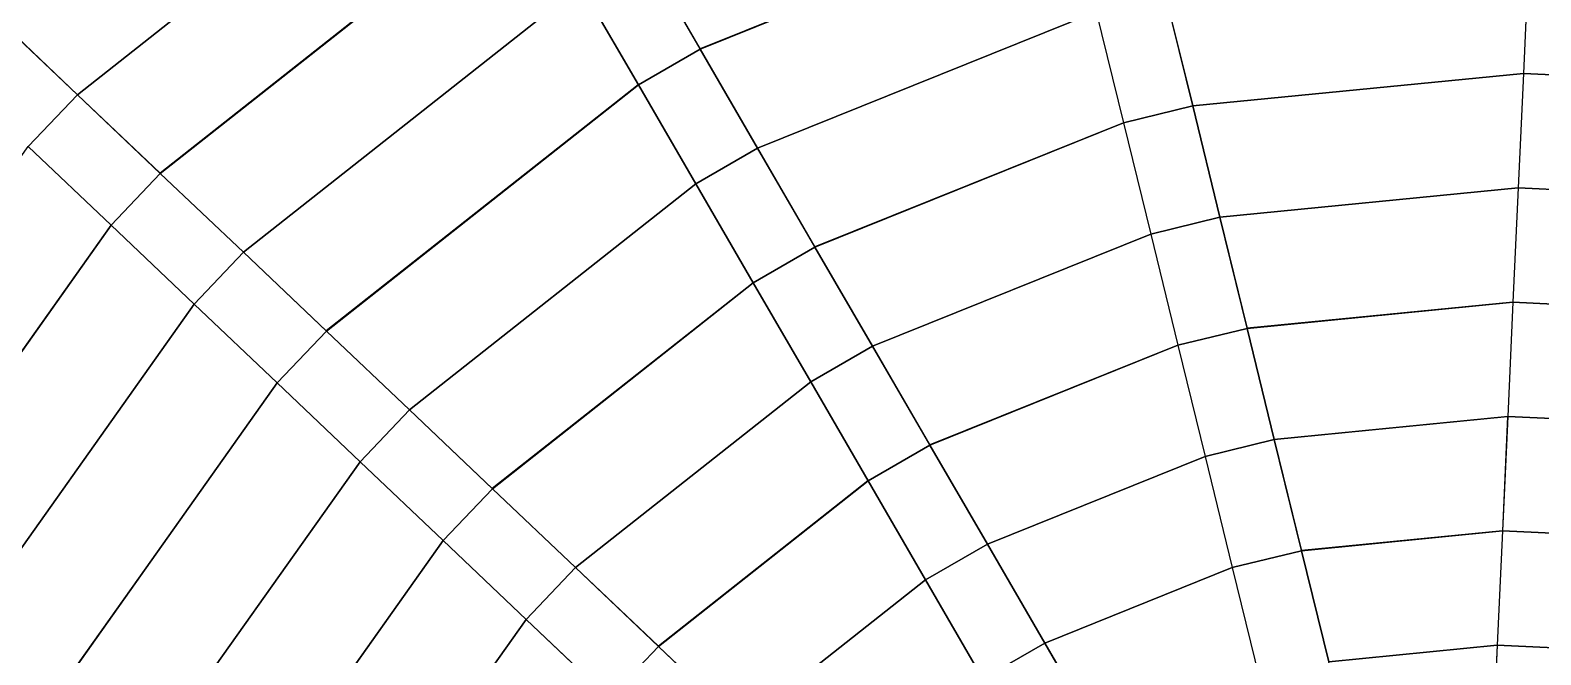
# Model space of a CAD drawing. Header units: millimetres. Extents: x -3890 to 2335, y 8273 to 14518.
# Drawn here: x -1802 to -745, y 11979 to 12417 of the extents above; entities that cross this region are included whole.
import ezdxf

# ---------------------------------------------------------------- set-up
doc = ezdxf.new("R2010")
doc.units = ezdxf.units.MM
for name, color, linetype in [('FRAMES', 2, 'Continuous'), ('JOINTS', 2, 'Continuous'), ('SHELLS', 1, 'Continuous')]:
    doc.layers.add(name, color=color, linetype=linetype)

msp = doc.modelspace()

# ---------------------------------------------------------------- linework, layer by layer
at = {"layer": 'FRAMES'}
for p, q in [((-1457.1, 12517.2, 1814.1), (-1711.3, 12316.5, 1814.1)), ((-1075.2, 12507.5, 1838.5), (-1333.4, 12403.5, 1838.5)), ((-1373.6, 12472.9, 1706.7), (-1333.4, 12403.5, 1718.5)), ((-1373.6, 12472.9, 1826.7), (-1333.4, 12403.5, 1838.5)), ((-1373.6, 12472.9, 1826.7), (-1333.4, 12403.5, 1718.5)), ((-753.4, 12466.5, 1729.5), (-757.1, 12386.4, 1739.7)), ((-753.4, 12466.5, 1849.5), (-757.1, 12386.4, 1859.7)), ((-753.4, 12466.5, 1849.5), (-757.1, 12386.4, 1739.7)), ((-1416.9, 12447.8, 1706.7), (-1376.6, 12378.5, 1718.5)), ((-1416.9, 12447.8, 1826.7), (-1376.6, 12378.5, 1838.5)), ((-1376.6, 12378.5, 1718.5), (-1416.9, 12447.8, 1826.7)), ((-1007.7, 12441.5, 1729.5), (-988.6, 12363.7, 1739.7)), ((-1007.7, 12441.5, 1849.5), (-988.6, 12363.7, 1859.7)), ((-1007.7, 12441.5, 1849.5), (-988.6, 12363.7, 1739.7)), ((-1827.5, 12426.8, 1666.5), (-1769.4, 12371.6, 1680.7)), ((-1827.5, 12426.8, 1786.5), (-1769.4, 12371.6, 1800.7)), ((-1827.5, 12426.8, 1666.5), (-1769.4, 12371.6, 1800.7)), ((-1056.1, 12429.7, 1729.5), (-1037.1, 12351.8, 1739.7)), ((-1056.1, 12429.7, 1849.5), (-1037.1, 12351.8, 1859.7)), ((-1056.1, 12429.7, 1849.5), (-1037.1, 12351.8, 1739.7)), ((-1333.4, 12403.5, 1718.5), (-1376.6, 12378.5, 1718.5)), ((-1376.6, 12378.5, 1838.5), (-1333.4, 12403.5, 1838.5)), ((-1333.4, 12403.5, 1718.5), (-1293.2, 12334.2, 1729.5)), ((-1333.4, 12403.5, 1838.5), (-1293.2, 12334.2, 1849.5)), ((-1333.4, 12403.5, 1838.5), (-1333.4, 12403.5, 1718.5)), ((-1333.4, 12403.5, 1718.5), (-1293.2, 12334.2, 1849.5)), ((-757.1, 12386.4, 1859.7), (-988.6, 12363.7, 1859.7)), ((-757.1, 12386.4, 1739.7), (-760.7, 12306.4, 1749.1)), ((-757.1, 12386.4, 1859.7), (-760.7, 12306.4, 1869.1)), ((-757.1, 12386.4, 1739.7), (-760.7, 12306.4, 1869.1)), ((-707.1, 12384.1, 1739.7), (-757.1, 12386.4, 1739.7)), ((-757.1, 12386.4, 1739.7), (-757.1, 12386.4, 1859.7)), ((-757.1, 12386.4, 1859.7), (-707.1, 12384.1, 1859.7)), ((-1376.6, 12378.5, 1838.5), (-1595, 12206.1, 1838.5)), ((-1376.6, 12378.5, 1718.5), (-1336.4, 12309.2, 1729.5)), ((-1376.6, 12378.5, 1838.5), (-1336.4, 12309.2, 1849.5)), ((-1376.6, 12378.5, 1718.5), (-1376.6, 12378.5, 1838.5)), ((-1336.4, 12309.2, 1849.5), (-1376.6, 12378.5, 1718.5)), ((-1769.4, 12371.6, 1680.7), (-1803.8, 12335.4, 1680.7)), ((-1803.8, 12335.4, 1800.7), (-1769.4, 12371.6, 1800.7)), ((-1769.4, 12371.6, 1680.7), (-1711.3, 12316.5, 1694.1)), ((-1769.4, 12371.6, 1800.7), (-1711.3, 12316.5, 1814.1)), ((-1769.4, 12371.6, 1800.7), (-1769.4, 12371.6, 1680.7)), ((-1769.4, 12371.6, 1800.7), (-1711.3, 12316.5, 1694.1)), ((-988.6, 12363.7, 1739.7), (-1037.1, 12351.8, 1739.7)), ((-1037.1, 12351.8, 1859.7), (-988.6, 12363.7, 1859.7)), ((-988.6, 12363.7, 1739.7), (-969.6, 12285.8, 1749.1)), ((-988.6, 12363.7, 1859.7), (-969.6, 12285.8, 1869.1)), ((-988.6, 12363.7, 1859.7), (-988.6, 12363.7, 1739.7)), ((-988.6, 12363.7, 1739.7), (-969.6, 12285.8, 1869.1)), ((-1037.1, 12351.8, 1859.7), (-1253, 12264.9, 1859.7)), ((-1037.1, 12351.8, 1739.7), (-1018, 12274, 1749.1)), ((-1037.1, 12351.8, 1859.7), (-1018, 12274, 1869.1)), ((-1037.1, 12351.8, 1739.7), (-1037.1, 12351.8, 1859.7)), ((-1037.1, 12351.8, 1739.7), (-1018, 12274, 1869.1)), ((-1803.8, 12335.4, 1680.7), (-1745.7, 12280.2, 1694.1)), ((-1803.8, 12335.4, 1800.7), (-1745.7, 12280.2, 1814.1)), ((-1745.7, 12280.2, 1694.1), (-1803.8, 12335.4, 1800.7)), ((-1293.2, 12334.2, 1729.5), (-1336.4, 12309.2, 1729.5)), ((-1336.4, 12309.2, 1849.5), (-1293.2, 12334.2, 1849.5)), ((-1293.2, 12334.2, 1729.5), (-1253, 12264.9, 1739.7)), ((-1293.2, 12334.2, 1849.5), (-1253, 12264.9, 1859.7)), ((-1293.2, 12334.2, 1849.5), (-1293.2, 12334.2, 1729.5)), ((-1293.2, 12334.2, 1849.5), (-1253, 12264.9, 1739.7)), ((-1711.3, 12316.5, 1694.1), (-1745.7, 12280.2, 1694.1)), ((-1745.7, 12280.2, 1814.1), (-1711.3, 12316.5, 1814.1)), ((-1711.3, 12316.5, 1694.1), (-1653.1, 12261.3, 1706.7)), ((-1711.3, 12316.5, 1814.1), (-1653.1, 12261.3, 1826.7)), ((-1711.3, 12316.5, 1814.1), (-1711.3, 12316.5, 1694.1)), ((-1711.3, 12316.5, 1694.1), (-1653.1, 12261.3, 1826.7)), ((-1336.4, 12309.2, 1729.5), (-1296.2, 12239.8, 1739.7)), ((-1336.4, 12309.2, 1849.5), (-1296.2, 12239.8, 1859.7)), ((-1336.4, 12309.2, 1729.5), (-1336.4, 12309.2, 1849.5)), ((-1296.2, 12239.8, 1739.7), (-1336.4, 12309.2, 1849.5)), ((-760.7, 12306.4, 1749.1), (-764.4, 12226.3, 1757.7)), ((-760.7, 12306.4, 1869.1), (-764.4, 12226.3, 1877.7)), ((-760.7, 12306.4, 1869.1), (-764.4, 12226.3, 1757.7)), ((-710.8, 12304.1, 1749.1), (-760.7, 12306.4, 1749.1)), ((-760.7, 12306.4, 1749.1), (-760.7, 12306.4, 1869.1)), ((-760.7, 12306.4, 1869.1), (-710.8, 12304.1, 1869.1)), ((-1745.7, 12280.2, 1814.1), (-1933, 12016, 1814.1)), ((-1745.7, 12280.2, 1694.1), (-1687.6, 12225, 1706.7)), ((-1745.7, 12280.2, 1814.1), (-1687.6, 12225, 1826.7)), ((-1745.7, 12280.2, 1694.1), (-1745.7, 12280.2, 1814.1)), ((-1687.6, 12225, 1826.7), (-1745.7, 12280.2, 1694.1)), ((-969.6, 12285.8, 1749.1), (-1018, 12274, 1749.1)), ((-1018, 12274, 1869.1), (-969.6, 12285.8, 1869.1)), ((-969.6, 12285.8, 1749.1), (-950.5, 12208, 1757.7)), ((-969.6, 12285.8, 1869.1), (-950.5, 12208, 1877.7)), ((-969.6, 12285.8, 1869.1), (-969.6, 12285.8, 1749.1)), ((-969.6, 12285.8, 1869.1), (-950.5, 12208, 1757.7)), ((-1018, 12274, 1749.1), (-999, 12196.1, 1757.7)), ((-1018, 12274, 1869.1), (-999, 12196.1, 1877.7)), ((-1018, 12274, 1749.1), (-1018, 12274, 1869.1)), ((-1018, 12274, 1869.1), (-999, 12196.1, 1757.7)), ((-1653.1, 12261.3, 1706.7), (-1687.6, 12225, 1706.7)), ((-1687.6, 12225, 1826.7), (-1653.1, 12261.3, 1826.7)), ((-1653.1, 12261.3, 1706.7), (-1595, 12206.1, 1718.5)), ((-1653.1, 12261.3, 1826.7), (-1595, 12206.1, 1838.5)), ((-1653.1, 12261.3, 1826.7), (-1653.1, 12261.3, 1706.7)), ((-1653.1, 12261.3, 1826.7), (-1595, 12206.1, 1718.5)), ((-1253, 12264.9, 1739.7), (-1296.2, 12239.8, 1739.7)), ((-1296.2, 12239.8, 1859.7), (-1253, 12264.9, 1859.7)), ((-1253, 12264.9, 1739.7), (-1212.8, 12195.6, 1749.1)), ((-1253, 12264.9, 1859.7), (-1212.8, 12195.6, 1869.1)), ((-1253, 12264.9, 1859.7), (-1253, 12264.9, 1739.7)), ((-1253, 12264.9, 1739.7), (-1212.8, 12195.6, 1869.1)), ((-1296.2, 12239.8, 1859.7), (-1478.8, 12095.7, 1859.7)), ((-1296.2, 12239.8, 1739.7), (-1256, 12170.5, 1749.1)), ((-1296.2, 12239.8, 1859.7), (-1256, 12170.5, 1869.1)), ((-1296.2, 12239.8, 1739.7), (-1296.2, 12239.8, 1859.7)), ((-1256, 12170.5, 1869.1), (-1296.2, 12239.8, 1739.7)), ((-1687.6, 12225, 1706.7), (-1629.5, 12169.8, 1718.5)), ((-1687.6, 12225, 1826.7), (-1629.5, 12169.8, 1838.5)), ((-1687.6, 12225, 1706.7), (-1687.6, 12225, 1826.7)), ((-1629.5, 12169.8, 1718.5), (-1687.6, 12225, 1826.7)), ((-764.4, 12226.3, 1877.7), (-950.5, 12208, 1877.7)), ((-764.4, 12226.3, 1757.7), (-768, 12146.2, 1765.5)), ((-764.4, 12226.3, 1877.7), (-768, 12146.2, 1885.5)), ((-764.4, 12226.3, 1757.7), (-768, 12146.2, 1885.5)), ((-714.5, 12224, 1757.7), (-764.4, 12226.3, 1757.7)), ((-764.4, 12226.3, 1757.7), (-764.4, 12226.3, 1877.7)), ((-764.4, 12226.3, 1877.7), (-714.5, 12224, 1877.7)), ((-1595, 12206.1, 1718.5), (-1629.5, 12169.8, 1718.5)), ((-1629.5, 12169.8, 1838.5), (-1595, 12206.1, 1838.5)), ((-1595, 12206.1, 1718.5), (-1536.9, 12150.9, 1729.5)), ((-1595, 12206.1, 1838.5), (-1536.9, 12150.9, 1849.5)), ((-1595, 12206.1, 1838.5), (-1595, 12206.1, 1718.5)), ((-1595, 12206.1, 1718.5), (-1536.9, 12150.9, 1849.5)), ((-950.5, 12208, 1757.7), (-999, 12196.1, 1757.7)), ((-999, 12196.1, 1877.7), (-950.5, 12208, 1877.7)), ((-950.5, 12208, 1757.7), (-931.5, 12130.1, 1765.5)), ((-950.5, 12208, 1877.7), (-931.5, 12130.1, 1885.5)), ((-950.5, 12208, 1877.7), (-950.5, 12208, 1757.7)), ((-950.5, 12208, 1757.7), (-931.5, 12130.1, 1885.5)), ((-1212.8, 12195.6, 1749.1), (-1256, 12170.5, 1749.1)), ((-1256, 12170.5, 1869.1), (-1212.8, 12195.6, 1869.1)), ((-1212.8, 12195.6, 1749.1), (-1172.6, 12126.2, 1757.7)), ((-1212.8, 12195.6, 1869.1), (-1172.6, 12126.2, 1877.7)), ((-1212.8, 12195.6, 1869.1), (-1212.8, 12195.6, 1749.1)), ((-1212.8, 12195.6, 1869.1), (-1172.6, 12126.2, 1757.7)), ((-999, 12196.1, 1877.7), (-1172.6, 12126.2, 1877.7)), ((-999, 12196.1, 1757.7), (-979.9, 12118.3, 1765.5)), ((-999, 12196.1, 1877.7), (-979.9, 12118.3, 1885.5)), ((-999, 12196.1, 1757.7), (-999, 12196.1, 1877.7)), ((-999, 12196.1, 1757.7), (-979.9, 12118.3, 1885.5)), ((-1629.5, 12169.8, 1838.5), (-1790.4, 11942.8, 1838.5)), ((-1629.5, 12169.8, 1718.5), (-1571.3, 12114.6, 1729.5)), ((-1629.5, 12169.8, 1838.5), (-1571.3, 12114.6, 1849.5)), ((-1629.5, 12169.8, 1718.5), (-1629.5, 12169.8, 1838.5)), ((-1571.3, 12114.6, 1849.5), (-1629.5, 12169.8, 1718.5)), ((-1256, 12170.5, 1749.1), (-1215.8, 12101.2, 1757.7)), ((-1256, 12170.5, 1869.1), (-1215.8, 12101.2, 1877.7)), ((-1256, 12170.5, 1749.1), (-1256, 12170.5, 1869.1)), ((-1215.8, 12101.2, 1757.7), (-1256, 12170.5, 1869.1)), ((-1536.9, 12150.9, 1729.5), (-1571.3, 12114.6, 1729.5)), ((-1571.3, 12114.6, 1849.5), (-1536.9, 12150.9, 1849.5)), ((-1536.9, 12150.9, 1729.5), (-1478.8, 12095.7, 1739.7)), ((-1536.9, 12150.9, 1849.5), (-1478.8, 12095.7, 1859.7)), ((-1536.9, 12150.9, 1849.5), (-1536.9, 12150.9, 1729.5)), ((-1536.9, 12150.9, 1849.5), (-1478.8, 12095.7, 1739.7)), ((-768, 12146.2, 1765.5), (-771.7, 12066.2, 1772.5)), ((-768, 12146.2, 1885.5), (-771.7, 12066.2, 1892.5)), ((-768, 12146.2, 1885.5), (-771.7, 12066.2, 1772.5)), ((-718.1, 12144, 1765.5), (-768, 12146.2, 1765.5)), ((-768, 12146.2, 1765.5), (-768, 12146.2, 1885.5)), ((-768, 12146.2, 1885.5), (-718.1, 12144, 1885.5)), ((-931.5, 12130.1, 1765.5), (-979.9, 12118.3, 1765.5)), ((-979.9, 12118.3, 1885.5), (-931.5, 12130.1, 1885.5)), ((-931.5, 12130.1, 1765.5), (-912.4, 12052.3, 1772.5)), ((-931.5, 12130.1, 1885.5), (-912.4, 12052.3, 1892.5)), ((-931.5, 12130.1, 1885.5), (-931.5, 12130.1, 1765.5)), ((-931.5, 12130.1, 1885.5), (-912.4, 12052.3, 1772.5)), ((-1172.6, 12126.2, 1757.7), (-1215.8, 12101.2, 1757.7)), ((-1215.8, 12101.2, 1877.7), (-1172.6, 12126.2, 1877.7)), ((-1172.6, 12126.2, 1757.7), (-1132.3, 12056.9, 1765.5)), ((-1172.6, 12126.2, 1877.7), (-1132.3, 12056.9, 1885.5)), ((-1172.6, 12126.2, 1877.7), (-1172.6, 12126.2, 1757.7)), ((-1172.6, 12126.2, 1757.7), (-1132.3, 12056.9, 1885.5)), ((-1571.3, 12114.6, 1729.5), (-1513.2, 12059.4, 1739.7)), ((-1571.3, 12114.6, 1849.5), (-1513.2, 12059.4, 1859.7)), ((-1571.3, 12114.6, 1729.5), (-1571.3, 12114.6, 1849.5)), ((-1513.2, 12059.4, 1739.7), (-1571.3, 12114.6, 1849.5)), ((-979.9, 12118.3, 1765.5), (-960.9, 12040.4, 1772.5)), ((-979.9, 12118.3, 1885.5), (-960.9, 12040.4, 1892.5)), ((-979.9, 12118.3, 1765.5), (-979.9, 12118.3, 1885.5)), ((-979.9, 12118.3, 1885.5), (-960.9, 12040.4, 1772.5)), ((-1215.8, 12101.2, 1877.7), (-1362.6, 11985.3, 1877.7)), ((-1215.8, 12101.2, 1757.7), (-1175.6, 12031.8, 1765.5)), ((-1215.8, 12101.2, 1877.7), (-1175.6, 12031.8, 1885.5)), ((-1215.8, 12101.2, 1757.7), (-1215.8, 12101.2, 1877.7)), ((-1175.6, 12031.8, 1885.5), (-1215.8, 12101.2, 1757.7)), ((-1478.8, 12095.7, 1739.7), (-1513.2, 12059.4, 1739.7)), ((-1513.2, 12059.4, 1859.7), (-1478.8, 12095.7, 1859.7)), ((-1478.8, 12095.7, 1739.7), (-1420.7, 12040.5, 1749.1)), ((-1478.8, 12095.7, 1859.7), (-1420.7, 12040.5, 1869.1)), ((-1478.8, 12095.7, 1859.7), (-1478.8, 12095.7, 1739.7)), ((-1478.8, 12095.7, 1739.7), (-1420.7, 12040.5, 1869.1)), ((-771.7, 12066.2, 1892.5), (-912.4, 12052.3, 1892.5)), ((-771.7, 12066.2, 1772.5), (-775.4, 11986.1, 1778.7)), ((-771.7, 12066.2, 1892.5), (-775.4, 11986.1, 1898.7)), ((-771.7, 12066.2, 1772.5), (-775.4, 11986.1, 1898.7)), ((-721.8, 12063.9, 1772.5), (-771.7, 12066.2, 1772.5)), ((-771.7, 12066.2, 1772.5), (-771.7, 12066.2, 1892.5)), ((-771.7, 12066.2, 1892.5), (-721.8, 12063.9, 1892.5)), ((-1513.2, 12059.4, 1859.7), (-1647.8, 11869.6, 1859.7)), ((-1513.2, 12059.4, 1739.7), (-1455.1, 12004.2, 1749.1)), ((-1513.2, 12059.4, 1859.7), (-1455.1, 12004.2, 1869.1)), ((-1513.2, 12059.4, 1739.7), (-1513.2, 12059.4, 1859.7)), ((-1455.1, 12004.2, 1869.1), (-1513.2, 12059.4, 1739.7)), ((-1132.3, 12056.9, 1765.5), (-1175.6, 12031.8, 1765.5)), ((-1175.6, 12031.8, 1885.5), (-1132.3, 12056.9, 1885.5)), ((-1132.3, 12056.9, 1765.5), (-1092.1, 11987.6, 1772.5)), ((-1132.3, 12056.9, 1885.5), (-1092.1, 11987.6, 1892.5)), ((-1132.3, 12056.9, 1885.5), (-1132.3, 12056.9, 1765.5)), ((-1132.3, 12056.9, 1885.5), (-1092.1, 11987.6, 1772.5)), ((-912.4, 12052.3, 1772.5), (-960.9, 12040.4, 1772.5)), ((-960.9, 12040.4, 1892.5), (-912.4, 12052.3, 1892.5)), ((-912.4, 12052.3, 1772.5), (-893.4, 11974.4, 1778.7)), ((-912.4, 12052.3, 1892.5), (-893.4, 11974.4, 1898.7)), ((-912.4, 12052.3, 1892.5), (-912.4, 12052.3, 1772.5)), ((-912.4, 12052.3, 1772.5), (-893.4, 11974.4, 1898.7)), ((-1420.7, 12040.5, 1749.1), (-1455.1, 12004.2, 1749.1)), ((-1455.1, 12004.2, 1869.1), (-1420.7, 12040.5, 1869.1)), ((-1420.7, 12040.5, 1749.1), (-1362.6, 11985.3, 1757.7)), ((-1420.7, 12040.5, 1869.1), (-1362.6, 11985.3, 1877.7)), ((-1420.7, 12040.5, 1869.1), (-1420.7, 12040.5, 1749.1)), ((-1420.7, 12040.5, 1869.1), (-1362.6, 11985.3, 1757.7)), ((-960.9, 12040.4, 1892.5), (-1092.1, 11987.6, 1892.5)), ((-960.9, 12040.4, 1772.5), (-941.8, 11962.6, 1778.7)), ((-960.9, 12040.4, 1892.5), (-941.8, 11962.6, 1898.7)), ((-960.9, 12040.4, 1772.5), (-960.9, 12040.4, 1892.5)), ((-960.9, 12040.4, 1772.5), (-941.8, 11962.6, 1898.7)), ((-1175.6, 12031.8, 1765.5), (-1135.4, 11962.5, 1772.5)), ((-1175.6, 12031.8, 1885.5), (-1135.4, 11962.5, 1892.5)), ((-1175.6, 12031.8, 1765.5), (-1175.6, 12031.8, 1885.5)), ((-1135.4, 11962.5, 1772.5), (-1175.6, 12031.8, 1885.5)), ((-1455.1, 12004.2, 1749.1), (-1397, 11949, 1757.7)), ((-1455.1, 12004.2, 1869.1), (-1397, 11949, 1877.7)), ((-1455.1, 12004.2, 1749.1), (-1455.1, 12004.2, 1869.1)), ((-1397, 11949, 1757.7), (-1455.1, 12004.2, 1869.1)), ((-1362.6, 11985.3, 1757.7), (-1397, 11949, 1757.7)), ((-1397, 11949, 1877.7), (-1362.6, 11985.3, 1877.7)), ((-1362.6, 11985.3, 1757.7), (-1304.5, 11930.1, 1765.5)), ((-1362.6, 11985.3, 1877.7), (-1304.5, 11930.1, 1885.5)), ((-1362.6, 11985.3, 1877.7), (-1362.6, 11985.3, 1757.7)), ((-1362.6, 11985.3, 1757.7), (-1304.5, 11930.1, 1885.5)), ((-1092.1, 11987.6, 1772.5), (-1135.4, 11962.5, 1772.5)), ((-1135.4, 11962.5, 1892.5), (-1092.1, 11987.6, 1892.5)), ((-1092.1, 11987.6, 1772.5), (-1051.9, 11918.2, 1778.7)), ((-1092.1, 11987.6, 1892.5), (-1051.9, 11918.2, 1898.7)), ((-1092.1, 11987.6, 1892.5), (-1092.1, 11987.6, 1772.5)), ((-1092.1, 11987.6, 1772.5), (-1051.9, 11918.2, 1898.7)), ((-775.4, 11986.1, 1778.7), (-779, 11906.1, 1784.1)), ((-775.4, 11986.1, 1898.7), (-779, 11906.1, 1904.1)), ((-775.4, 11986.1, 1898.7), (-779, 11906.1, 1784.1)), ((-725.4, 11983.8, 1778.7), (-775.4, 11986.1, 1778.7)), ((-775.4, 11986.1, 1778.7), (-775.4, 11986.1, 1898.7)), ((-775.4, 11986.1, 1898.7), (-725.4, 11983.8, 1898.7))]:
    msp.add_line(p, q, dxfattribs=at)
at = {"layer": 'JOINTS'}
for p in [(-1333.4, 12403.5, 1718.5), (-1333.4, 12403.5, 1838.5), (-757.1, 12386.4, 1739.7), (-757.1, 12386.4, 1859.7), (-1376.6, 12378.5, 1718.5), (-1376.6, 12378.5, 1838.5), (-1769.4, 12371.6, 1680.7), (-1769.4, 12371.6, 1800.7), (-988.6, 12363.7, 1739.7), (-988.6, 12363.7, 1859.7), (-1037.1, 12351.8, 1739.7), (-1037.1, 12351.8, 1859.7), (-1293.2, 12334.2, 1729.5), (-1293.2, 12334.2, 1849.5), (-1711.3, 12316.5, 1694.1), (-1711.3, 12316.5, 1814.1), (-1336.4, 12309.2, 1729.5), (-1336.4, 12309.2, 1849.5), (-760.7, 12306.4, 1749.1), (-760.7, 12306.4, 1869.1), (-1745.7, 12280.2, 1694.1), (-1745.7, 12280.2, 1814.1), (-969.6, 12285.8, 1749.1), (-969.6, 12285.8, 1869.1), (-1018, 12274, 1749.1), (-1018, 12274, 1869.1), (-1653.1, 12261.3, 1706.7), (-1653.1, 12261.3, 1826.7), (-1253, 12264.9, 1739.7), (-1253, 12264.9, 1859.7), (-1296.2, 12239.8, 1739.7), (-1296.2, 12239.8, 1859.7), (-1687.6, 12225, 1706.7), (-1687.6, 12225, 1826.7), (-764.4, 12226.3, 1757.7), (-764.4, 12226.3, 1877.7), (-1595, 12206.1, 1718.5), (-1595, 12206.1, 1838.5), (-950.5, 12208, 1757.7), (-950.5, 12208, 1877.7), (-1212.8, 12195.6, 1749.1), (-1212.8, 12195.6, 1869.1), (-999, 12196.1, 1757.7), (-999, 12196.1, 1877.7), (-1629.5, 12169.8, 1718.5), (-1629.5, 12169.8, 1838.5), (-1256, 12170.5, 1749.1), (-1256, 12170.5, 1869.1), (-1536.9, 12150.9, 1729.5), (-1536.9, 12150.9, 1849.5), (-768, 12146.2, 1765.5), (-768, 12146.2, 1885.5), (-931.5, 12130.1, 1765.5), (-931.5, 12130.1, 1885.5), (-1172.6, 12126.2, 1757.7), (-1172.6, 12126.2, 1877.7), (-1571.3, 12114.6, 1729.5), (-1571.3, 12114.6, 1849.5), (-979.9, 12118.3, 1765.5), (-979.9, 12118.3, 1885.5), (-1215.8, 12101.2, 1757.7), (-1215.8, 12101.2, 1877.7), (-1478.8, 12095.7, 1739.7), (-1478.8, 12095.7, 1859.7), (-771.7, 12066.2, 1772.5), (-771.7, 12066.2, 1892.5), (-1513.2, 12059.4, 1739.7), (-1513.2, 12059.4, 1859.7), (-1132.3, 12056.9, 1765.5), (-1132.3, 12056.9, 1885.5), (-912.4, 12052.3, 1772.5), (-912.4, 12052.3, 1892.5), (-1420.7, 12040.5, 1749.1), (-1420.7, 12040.5, 1869.1), (-960.9, 12040.4, 1772.5), (-960.9, 12040.4, 1892.5), (-1175.6, 12031.8, 1765.5), (-1175.6, 12031.8, 1885.5), (-1455.1, 12004.2, 1749.1), (-1455.1, 12004.2, 1869.1), (-1362.6, 11985.3, 1757.7), (-1362.6, 11985.3, 1877.7), (-1092.1, 11987.6, 1772.5), (-1092.1, 11987.6, 1892.5), (-775.4, 11986.1, 1778.7), (-775.4, 11986.1, 1898.7)]:
    msp.add_point(p, dxfattribs=at)
at = {"layer": 'SHELLS'}
for points in [[(-1537.5, 12655.8, 1786.5), (-1497.3, 12586.5, 1800.7), (-1769.4, 12371.6, 1800.7), (-1827.5, 12426.8, 1786.5)], [(-1497.3, 12586.5, 1800.7), (-1457.2, 12517.3, 1814.9), (-1711.3, 12316.6, 1814.9), (-1769.4, 12371.6, 1800.7)], [(-1497.3, 12586.5, 1800.7), (-1497.3, 12586.5, 1800.7), (-1769.4, 12371.6, 1800.7)], [(-1094.3, 12585.4, 1826.7), (-1075.2, 12507.6, 1839.3), (-1333.4, 12403.7, 1839.3), (-1373.6, 12472.9, 1826.7)], [(-1457.2, 12517.3, 1814.9), (-1457.2, 12517.3, 1814.9), (-1457.2, 12517.3, 1814.9), (-1711.3, 12316.6, 1814.9)], [(-1457.1, 12517.2, 1814.1), (-1416.9, 12447.8, 1826.7), (-1653.1, 12261.3, 1826.7), (-1711.3, 12316.5, 1814.1)], [(-1711.3, 12316.5, 1814.1), (-1457.1, 12517.2, 1814.1), (-1711.3, 12316.5, 1814.1)], [(-1075.2, 12507.5, 1838.5), (-1056.1, 12429.7, 1849.5), (-1293.2, 12334.2, 1849.5), (-1333.4, 12403.5, 1838.5)], [(-1333.4, 12403.5, 1838.5), (-1075.2, 12507.5, 1838.5), (-1333.4, 12403.5, 1838.5)], [(-753.4, 12466.4, 1849.5), (-757.1, 12386.5, 1860.5), (-988.6, 12363.8, 1860.5), (-1007.7, 12441.5, 1849.5)], [(-1416.9, 12447.8, 1826.7), (-1376.7, 12378.6, 1839.3), (-1595.1, 12206.2, 1839.3), (-1653.1, 12261.3, 1826.7)], [(-1416.9, 12447.8, 1826.7), (-1416.9, 12447.8, 1826.7), (-1653.1, 12261.3, 1826.7)], [(-1056.1, 12429.7, 1849.5), (-1037.1, 12351.9, 1860.5), (-1253, 12265, 1860.5), (-1293.2, 12334.2, 1849.5)], [(-757.1, 12386.5, 1860.1), (-760.7, 12306.4, 1869.1), (-969.6, 12285.8, 1869.1), (-988.6, 12363.7, 1860.1)], [(-988.6, 12363.7, 1860.1), (-757.1, 12386.5, 1860.1), (-988.6, 12363.7, 1860.1)], [(-1376.7, 12378.6, 1839.3), (-1376.7, 12378.6, 1839.3), (-1376.7, 12378.6, 1839.3), (-1595.1, 12206.2, 1839.3)], [(-1376.6, 12378.5, 1838.5), (-1336.4, 12309.2, 1849.5), (-1536.9, 12150.9, 1849.5), (-1595, 12206.1, 1838.5)], [(-1595, 12206.1, 1838.5), (-1376.6, 12378.5, 1838.5), (-1595, 12206.1, 1838.5)], [(-1037.1, 12351.8, 1859.7), (-1018, 12274, 1869.1), (-1212.8, 12195.6, 1869.1), (-1253, 12264.9, 1859.7)], [(-1253, 12264.9, 1859.7), (-1037.1, 12351.8, 1859.7), (-1253, 12264.9, 1859.7)], [(-1803.8, 12335.4, 1800.7), (-1745.8, 12280.3, 1814.9), (-1933.2, 12016, 1814.9), (-2004.4, 12052.5, 1800.7)], [(-1336.4, 12309.2, 1849.5), (-1296.3, 12239.9, 1860.5), (-1478.9, 12095.8, 1860.5), (-1536.9, 12150.9, 1849.5)], [(-1336.4, 12309.2, 1849.5), (-1336.4, 12309.2, 1849.5), (-1536.9, 12150.9, 1849.5)], [(-760.7, 12306.4, 1869.1), (-764.4, 12226.3, 1878.1), (-950.5, 12208.1, 1878.1), (-969.6, 12285.8, 1869.1)], [(-1745.7, 12280.2, 1814.1), (-1687.6, 12225, 1826.7), (-1861.7, 11979.4, 1826.7), (-1933, 12016, 1814.1)], [(-1933, 12016, 1814.1), (-1745.7, 12280.2, 1814.1), (-1933, 12016, 1814.1)], [(-1018, 12274, 1869.1), (-999, 12196.2, 1878.5), (-1172.6, 12126.3, 1878.5), (-1212.8, 12195.6, 1869.1)], [(-1296.3, 12239.9, 1860.5), (-1296.3, 12239.9, 1860.5), (-1296.3, 12239.9, 1860.5), (-1478.9, 12095.8, 1860.5)], [(-1296.2, 12239.8, 1859.7), (-1256, 12170.5, 1869.1), (-1420.7, 12040.5, 1869.1), (-1478.8, 12095.7, 1859.7)], [(-1478.8, 12095.7, 1859.7), (-1296.2, 12239.8, 1859.7), (-1478.8, 12095.7, 1859.7)], [(-1687.6, 12225, 1826.7), (-1629.6, 12169.9, 1839.3), (-1790.5, 11942.9, 1839.3), (-1861.7, 11979.4, 1826.7)], [(-764.4, 12226.3, 1878.1), (-950.5, 12208, 1878.1), (-950.5, 12208, 1878.1), (-950.5, 12208.1, 1878.1)], [(-764.4, 12226.3, 1877.7), (-768, 12146.2, 1885.5), (-931.5, 12130.1, 1885.5), (-950.5, 12208, 1877.7)], [(-764.4, 12226.3, 1877.7), (-764.4, 12226.3, 1877.7), (-950.5, 12208, 1877.7), (-764.4, 12226.3, 1877.7)], [(-999, 12196.1, 1877.7), (-979.9, 12118.3, 1885.5), (-1132.3, 12056.9, 1885.5), (-1172.6, 12126.2, 1877.7)], [(-1629.5, 12169.8, 1838.5), (-1571.3, 12114.6, 1849.5), (-1719.1, 11906.2, 1849.5), (-1790.4, 11942.8, 1838.5)], [(-1790.4, 11942.8, 1838.5), (-1629.5, 12169.8, 1838.5), (-1790.4, 11942.8, 1838.5)], [(-1256, 12170.5, 1869.1), (-1215.9, 12101.3, 1878.5), (-1362.6, 11985.4, 1878.5), (-1420.7, 12040.5, 1869.1)], [(-1256, 12170.5, 1869.1), (-1256, 12170.5, 1869.1), (-1420.7, 12040.5, 1869.1)], [(-768.1, 12146.2, 1885.5), (-771.7, 12066.3, 1893.2), (-912.4, 12052.4, 1893.2), (-931.5, 12130.1, 1885.5)], [(-1571.3, 12114.6, 1849.5), (-1513.3, 12059.5, 1860.5), (-1647.9, 11869.7, 1860.5), (-1719.1, 11906.2, 1849.5)], [(-1571.3, 12114.6, 1849.5), (-1571.3, 12114.6, 1849.5), (-1719.1, 11906.2, 1849.5)], [(-979.9, 12118.3, 1885.5), (-960.9, 12040.5, 1893.3), (-1092.2, 11987.6, 1893.3), (-1132.3, 12056.9, 1885.5)], [(-1215.9, 12101.3, 1878.5), (-1215.9, 12101.3, 1878.5), (-1215.9, 12101.3, 1878.5), (-1362.6, 11985.4, 1878.5)], [(-1215.8, 12101.2, 1877.7), (-1175.6, 12031.8, 1885.5), (-1304.5, 11930.1, 1885.5), (-1362.6, 11985.3, 1877.7)], [(-771.7, 12066.3, 1893.2), (-912.4, 12052.3, 1893.3), (-912.4, 12052.3, 1893.3), (-912.4, 12052.4, 1893.2)], [(-771.7, 12066.2, 1892.5), (-775.4, 11986.1, 1898.7), (-893.4, 11974.5, 1898.7), (-912.4, 12052.3, 1892.5)], [(-912.4, 12052.3, 1892.5), (-771.7, 12066.2, 1892.5), (-912.4, 12052.3, 1892.5)], [(-1513.2, 12059.4, 1859.7), (-1455.1, 12004.2, 1869.1), (-1576.5, 11833, 1869.1), (-1647.8, 11869.6, 1859.7)], [(-1647.8, 11869.6, 1859.7), (-1513.2, 12059.4, 1859.7), (-1647.8, 11869.6, 1859.7)], [(-960.9, 12040.4, 1892.5), (-941.8, 11962.6, 1898.7), (-1051.9, 11918.2, 1898.7), (-1092.1, 11987.6, 1892.5)], [(-1092.1, 11987.6, 1892.5), (-960.9, 12040.4, 1892.5), (-1092.1, 11987.6, 1892.5)], [(-1175.6, 12031.8, 1885.5), (-1135.4, 11962.6, 1893.3), (-1246.4, 11875, 1893.3), (-1304.5, 11930.1, 1885.5)], [(-1455.1, 12004.2, 1869.1), (-1397.1, 11949.1, 1878.5), (-1505.3, 11796.5, 1878.5), (-1576.5, 11833, 1869.1)], [(-775.4, 11986.1, 1898.7), (-779, 11906.1, 1904.9), (-874.3, 11896.7, 1904.9), (-893.4, 11974.4, 1898.7)], [(-775.4, 11986.1, 1898.7), (-775.4, 11986.1, 1898.7), (-893.4, 11974.4, 1898.7), (-893.4, 11974.5, 1898.7)]]:
    msp.add_3dface(points, dxfattribs=at)

doc.saveas('drawing.dxf')
